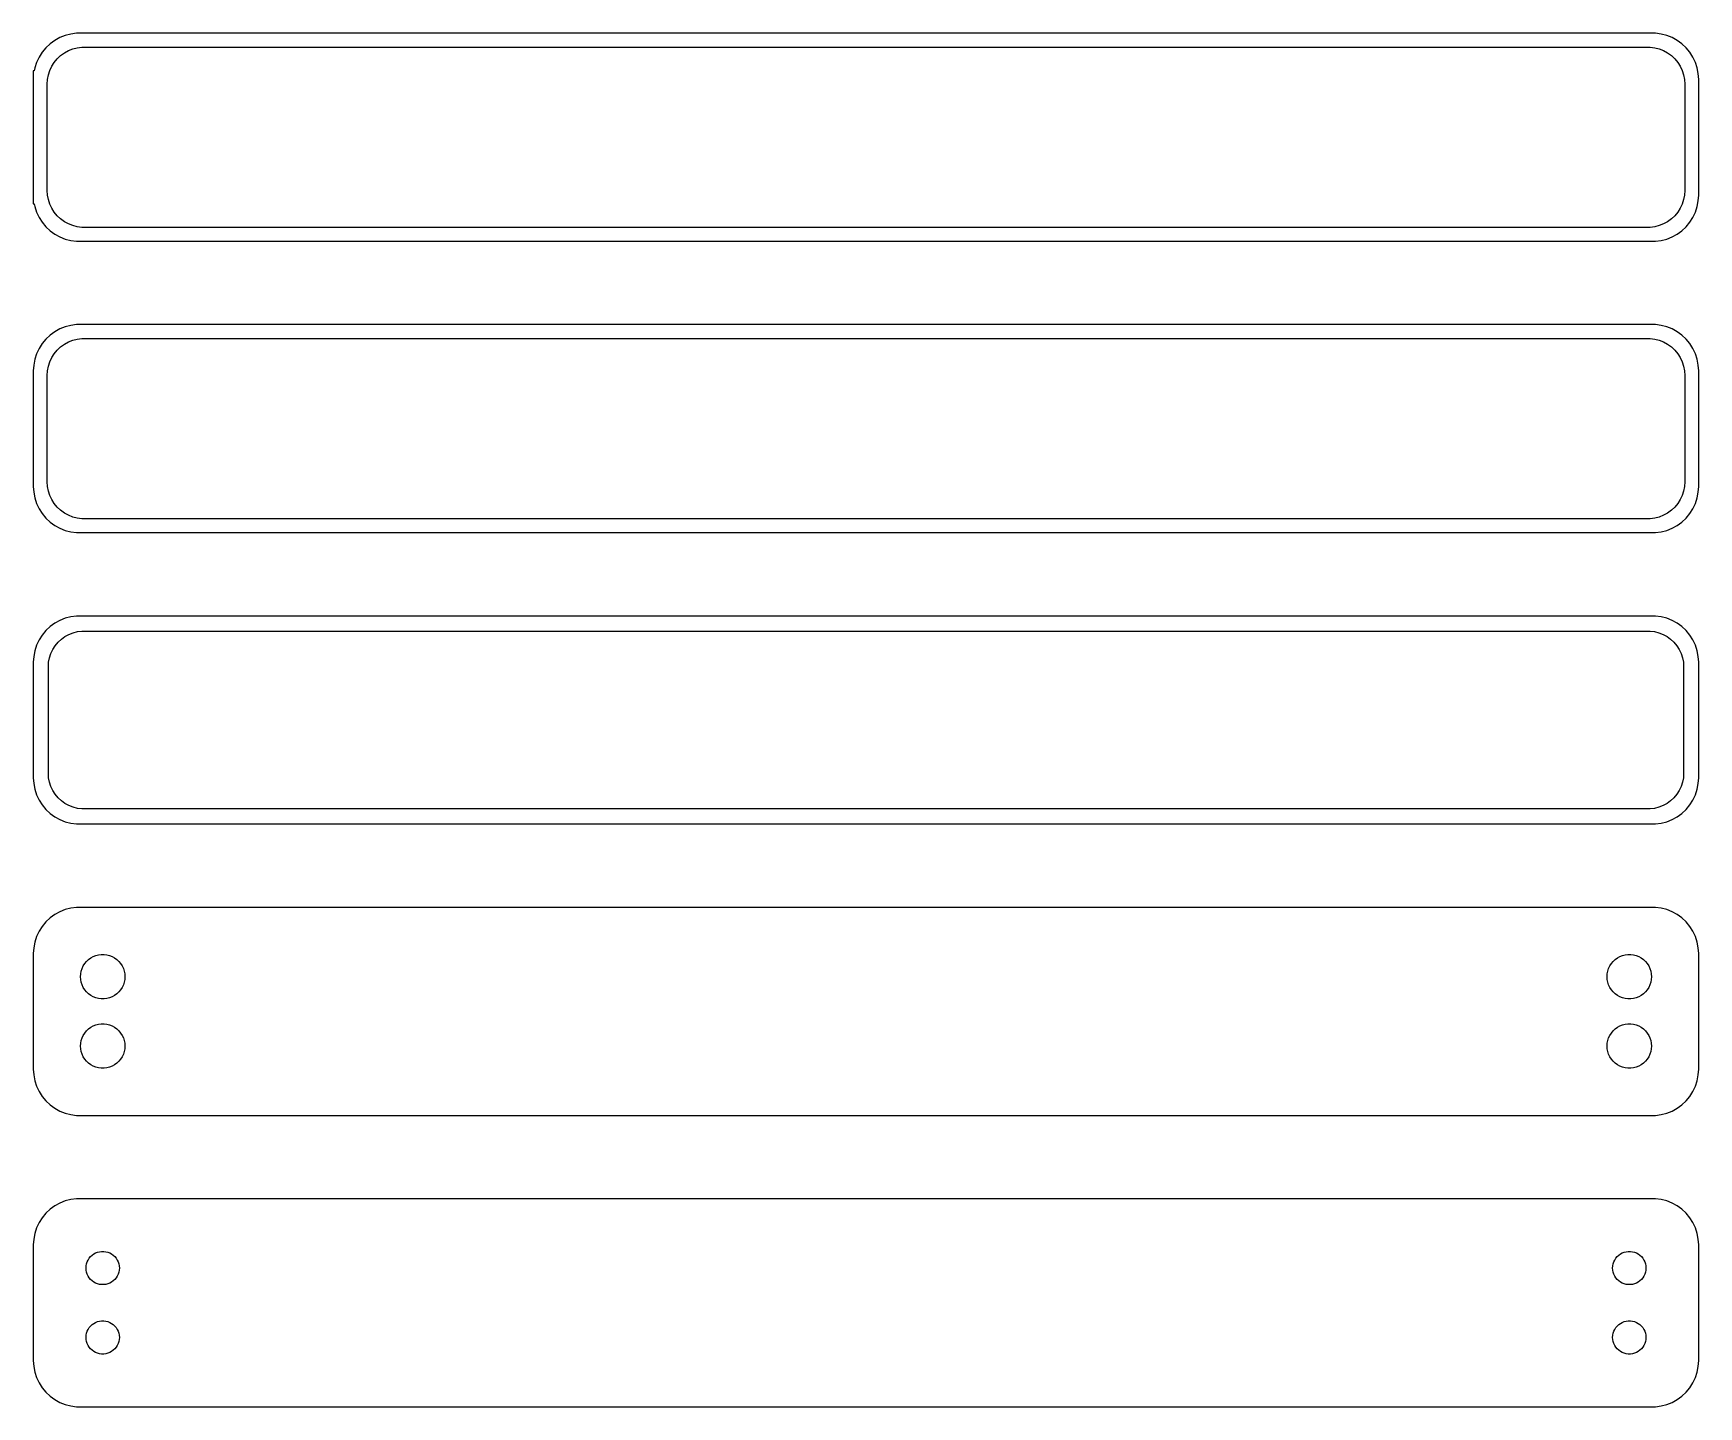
# Model space of a CAD drawing. Header units: metres. Extents: x -90 to 90, y 115 to 263.
import ezdxf

# ---------------------------------------------------------------- set-up
doc = ezdxf.new("R2010")
doc.units = ezdxf.units.M

msp = doc.modelspace()

# ---------------------------------------------------------------- linework, layer by layer
for p, q in [((-86.5451, 263.005), (-87.1289, 262.774)), ((-85.9369, 263.161), (-86.5451, 263.005)), ((-85.3139, 263.24), (-85.9369, 263.161)), ((85.3139, 263.24), (-85.3139, 263.24)), ((85.9369, 263.161), (85.3139, 263.24)), ((86.5451, 263.005), (85.9369, 263.161)), ((87.1289, 262.774), (86.5451, 263.005)), ((-89.0451, 261.189), (-89.3815, 260.659)), ((-88.6448, 261.673), (-89.0451, 261.189)), ((-88.1871, 262.103), (-88.6448, 261.673)), ((-87.6791, 262.472), (-88.1871, 262.103)), ((-87.1289, 262.774), (-87.6791, 262.472)), ((-87.0497, 260.832), (-86.6433, 261.127)), ((-86.6433, 261.127), (-86.2031, 261.369)), ((-86.2031, 261.369), (-85.7361, 261.554)), ((-85.7361, 261.554), (-85.2495, 261.679)), ((-85.2495, 261.679), (-84.7512, 261.742)), ((-84.7512, 261.742), (84.7512, 261.742)), ((84.7512, 261.742), (85.2495, 261.679)), ((85.2495, 261.679), (85.7361, 261.554)), ((85.7361, 261.554), (86.2031, 261.369)), ((86.2031, 261.369), (86.6433, 261.127)), ((86.6433, 261.127), (87.0497, 260.832)), ((87.6791, 262.472), (87.1289, 262.774)), ((88.1871, 262.103), (87.6791, 262.472)), ((88.6448, 261.673), (88.1871, 262.103)), ((89.0451, 261.189), (88.6448, 261.673)), ((89.3815, 260.659), (89.0451, 261.189)), ((-89.8429, 259.493), (-89.9, 259.194)), ((-89.6489, 260.091), (-89.8429, 259.493)), ((-89.3815, 260.659), (-89.6489, 260.091)), ((-88.3743, 258.745), (-88.2191, 259.222)), ((-88.2191, 259.222), (-88.0052, 259.677)), ((-88.0052, 259.677), (-87.7361, 260.101)), ((-87.7361, 260.101), (-87.4159, 260.488)), ((-87.4159, 260.488), (-87.0497, 260.832)), ((87.0497, 260.832), (87.4159, 260.488)), ((87.4159, 260.488), (87.7361, 260.101)), ((87.7361, 260.101), (88.0052, 259.677)), ((88.0052, 259.677), (88.2191, 259.222)), ((88.2191, 259.222), (88.3743, 258.745)), ((89.6489, 260.091), (89.3815, 260.659)), ((89.8429, 259.493), (89.6489, 260.091)), ((89.9606, 258.877), (89.8429, 259.493)), ((-89.9, 259.194), (-90, 259.194)), ((-90, 259.194), (-90, 244.806)), ((-88.5, 257.75), (-88.4685, 258.251)), ((-88.5, 246.25), (-88.5, 257.75)), ((-88.4685, 258.251), (-88.3743, 258.745)), ((88.3743, 258.745), (88.4685, 258.251)), ((88.4685, 258.251), (88.5, 257.75)), ((88.5, 257.75), (88.5, 246.25)), ((90, 258.25), (89.9606, 258.877)), ((90, 245.75), (90, 258.25)), ((-90, 244.806), (-89.9, 244.806)), ((-89.9, 244.806), (-89.8429, 244.507)), ((-88.4685, 245.749), (-88.5, 246.25)), ((-88.3743, 245.255), (-88.4685, 245.749)), ((-88.2191, 244.778), (-88.3743, 245.255)), ((88.3743, 245.255), (88.2191, 244.778)), ((88.4685, 245.749), (88.3743, 245.255)), ((88.5, 246.25), (88.4685, 245.749)), ((89.8429, 244.507), (89.9606, 245.123)), ((89.9606, 245.123), (90, 245.75)), ((-89.8429, 244.507), (-89.6489, 243.909)), ((-89.6489, 243.909), (-89.3815, 243.341)), ((-89.3815, 243.341), (-89.0451, 242.811)), ((-88.0052, 244.323), (-88.2191, 244.778)), ((-87.7361, 243.899), (-88.0052, 244.323)), ((-87.4159, 243.512), (-87.7361, 243.899)), ((-87.0497, 243.168), (-87.4159, 243.512)), ((-86.6433, 242.873), (-87.0497, 243.168)), ((87.0497, 243.168), (86.6433, 242.873)), ((87.4159, 243.512), (87.0497, 243.168)), ((87.7361, 243.899), (87.4159, 243.512)), ((88.0052, 244.323), (87.7361, 243.899)), ((88.2191, 244.778), (88.0052, 244.323)), ((89.0451, 242.811), (89.3815, 243.341)), ((89.3815, 243.341), (89.6489, 243.909)), ((89.6489, 243.909), (89.8429, 244.507)), ((-89.0451, 242.811), (-88.6448, 242.327)), ((-88.6448, 242.327), (-88.1871, 241.897)), ((-88.1871, 241.897), (-87.6791, 241.528)), ((-87.6791, 241.528), (-87.1289, 241.226)), ((-87.1289, 241.226), (-86.5451, 240.995)), ((-86.2031, 242.631), (-86.6433, 242.873)), ((-85.7361, 242.446), (-86.2031, 242.631)), ((-85.2495, 242.321), (-85.7361, 242.446)), ((-84.7512, 242.258), (-85.2495, 242.321)), ((84.7512, 242.258), (-84.7512, 242.258)), ((85.2495, 242.321), (84.7512, 242.258)), ((85.7361, 242.446), (85.2495, 242.321)), ((86.2031, 242.631), (85.7361, 242.446)), ((86.6433, 242.873), (86.2031, 242.631)), ((86.5451, 240.995), (87.1289, 241.226)), ((87.1289, 241.226), (87.6791, 241.528)), ((87.6791, 241.528), (88.1871, 241.897)), ((88.1871, 241.897), (88.6448, 242.327)), ((88.6448, 242.327), (89.0451, 242.811)), ((-86.5451, 240.995), (-85.9369, 240.839)), ((-85.9369, 240.839), (-85.3139, 240.76)), ((-85.3139, 240.76), (85.3139, 240.76)), ((85.3139, 240.76), (85.9369, 240.839)), ((85.9369, 240.839), (86.5451, 240.995)), ((-88.1871, 230.603), (-88.6448, 230.173)), ((-87.6791, 230.972), (-88.1871, 230.603)), ((-87.1289, 231.274), (-87.6791, 230.972)), ((-86.5451, 231.505), (-87.1289, 231.274)), ((-85.9369, 231.661), (-86.5451, 231.505)), ((-85.3139, 231.74), (-85.9369, 231.661)), ((85.3139, 231.74), (-85.3139, 231.74)), ((85.9369, 231.661), (85.3139, 231.74)), ((86.5451, 231.505), (85.9369, 231.661)), ((87.1289, 231.274), (86.5451, 231.505)), ((87.6791, 230.972), (87.1289, 231.274)), ((88.1871, 230.603), (87.6791, 230.972)), ((88.6448, 230.173), (88.1871, 230.603)), ((-89.3815, 229.159), (-89.6489, 228.591)), ((-89.0451, 229.689), (-89.3815, 229.159)), ((-88.6448, 230.173), (-89.0451, 229.689)), ((-88.0052, 228.177), (-87.7361, 228.601)), ((-87.7361, 228.601), (-87.4159, 228.988)), ((-87.4159, 228.988), (-87.0497, 229.332)), ((-87.0497, 229.332), (-86.6433, 229.627)), ((-86.6433, 229.627), (-86.2031, 229.869)), ((-86.2031, 229.869), (-85.7361, 230.054)), ((-85.7361, 230.054), (-85.2495, 230.179)), ((-85.2495, 230.179), (-84.7512, 230.242)), ((-84.7512, 230.242), (84.7512, 230.242)), ((84.7512, 230.242), (85.2495, 230.179)), ((85.2495, 230.179), (85.7361, 230.054)), ((85.7361, 230.054), (86.2031, 229.869)), ((86.2031, 229.869), (86.6433, 229.627)), ((86.6433, 229.627), (87.0497, 229.332)), ((87.0497, 229.332), (87.4159, 228.988)), ((87.4159, 228.988), (87.7361, 228.601)), ((87.7361, 228.601), (88.0052, 228.177)), ((89.0451, 229.689), (88.6448, 230.173)), ((89.3815, 229.159), (89.0451, 229.689)), ((89.6489, 228.591), (89.3815, 229.159)), ((-89.9606, 227.377), (-90, 226.75)), ((-89.8429, 227.993), (-89.9606, 227.377)), ((-89.6489, 228.591), (-89.8429, 227.993)), ((-88.4685, 226.751), (-88.3743, 227.245)), ((-88.3743, 227.245), (-88.2191, 227.722)), ((-88.2191, 227.722), (-88.0052, 228.177)), ((88.0052, 228.177), (88.2191, 227.722)), ((88.2191, 227.722), (88.3743, 227.245)), ((88.3743, 227.245), (88.4685, 226.751)), ((89.8429, 227.993), (89.6489, 228.591)), ((89.9606, 227.377), (89.8429, 227.993)), ((90, 226.75), (89.9606, 227.377)), ((-90, 226.75), (-90, 214.25)), ((-88.5, 226.25), (-88.4685, 226.751)), ((-88.5, 214.75), (-88.5, 226.25)), ((88.4685, 226.751), (88.5, 226.25)), ((88.5, 226.25), (88.5, 214.75)), ((90, 214.25), (90, 226.75)), ((-90, 214.25), (-89.9606, 213.623)), ((-88.4685, 214.249), (-88.5, 214.75)), ((-88.3743, 213.755), (-88.4685, 214.249)), ((88.4685, 214.249), (88.3743, 213.755)), ((88.5, 214.75), (88.4685, 214.249)), ((89.9606, 213.623), (90, 214.25)), ((-89.9606, 213.623), (-89.8429, 213.007)), ((-89.8429, 213.007), (-89.6489, 212.409)), ((-89.6489, 212.409), (-89.3815, 211.841)), ((-88.2191, 213.278), (-88.3743, 213.755)), ((-88.0052, 212.823), (-88.2191, 213.278)), ((-87.7361, 212.399), (-88.0052, 212.823)), ((88.0052, 212.823), (87.7361, 212.399)), ((88.2191, 213.278), (88.0052, 212.823)), ((88.3743, 213.755), (88.2191, 213.278)), ((89.3815, 211.841), (89.6489, 212.409)), ((89.6489, 212.409), (89.8429, 213.007)), ((89.8429, 213.007), (89.9606, 213.623)), ((-89.3815, 211.841), (-89.0451, 211.311)), ((-89.0451, 211.311), (-88.6448, 210.827)), ((-88.6448, 210.827), (-88.1871, 210.397)), ((-87.4159, 212.012), (-87.7361, 212.399)), ((-87.0497, 211.668), (-87.4159, 212.012)), ((-86.6433, 211.373), (-87.0497, 211.668)), ((-86.2031, 211.131), (-86.6433, 211.373)), ((-85.7361, 210.946), (-86.2031, 211.131)), ((-85.2495, 210.821), (-85.7361, 210.946)), ((-84.7512, 210.758), (-85.2495, 210.821)), ((84.7512, 210.758), (-84.7512, 210.758)), ((85.2495, 210.821), (84.7512, 210.758)), ((85.7361, 210.946), (85.2495, 210.821)), ((86.2031, 211.131), (85.7361, 210.946)), ((86.6433, 211.373), (86.2031, 211.131)), ((87.0497, 211.668), (86.6433, 211.373)), ((87.4159, 212.012), (87.0497, 211.668)), ((87.7361, 212.399), (87.4159, 212.012)), ((88.1871, 210.397), (88.6448, 210.827)), ((88.6448, 210.827), (89.0451, 211.311)), ((89.0451, 211.311), (89.3815, 211.841)), ((-88.1871, 210.397), (-87.6791, 210.028)), ((-87.6791, 210.028), (-87.1289, 209.726)), ((-87.1289, 209.726), (-86.5451, 209.495)), ((-86.5451, 209.495), (-85.9369, 209.339)), ((-85.9369, 209.339), (-85.3139, 209.26)), ((-85.3139, 209.26), (85.3139, 209.26)), ((85.3139, 209.26), (85.9369, 209.339)), ((85.9369, 209.339), (86.5451, 209.495)), ((86.5451, 209.495), (87.1289, 209.726)), ((87.1289, 209.726), (87.6791, 210.028)), ((87.6791, 210.028), (88.1871, 210.397)), ((-86.5451, 200.005), (-87.1289, 199.774)), ((-85.9369, 200.161), (-86.5451, 200.005)), ((-85.3139, 200.24), (-85.9369, 200.161)), ((85.3139, 200.24), (-85.3139, 200.24)), ((85.9369, 200.161), (85.3139, 200.24)), ((86.5451, 200.005), (85.9369, 200.161)), ((87.1289, 199.774), (86.5451, 200.005)), ((-89.0451, 198.189), (-89.3815, 197.659)), ((-88.6448, 198.673), (-89.0451, 198.189)), ((-88.1871, 199.103), (-88.6448, 198.673)), ((-87.6791, 199.472), (-88.1871, 199.103)), ((-87.1289, 199.774), (-87.6791, 199.472)), ((-86.9685, 197.734), (-86.5751, 198.02)), ((-86.5751, 198.02), (-86.1489, 198.254)), ((-86.1489, 198.254), (-85.6967, 198.433)), ((-85.6967, 198.433), (-85.2256, 198.554)), ((-85.2256, 198.554), (-84.7432, 198.615)), ((-84.7432, 198.615), (84.7432, 198.615)), ((84.7432, 198.615), (85.2256, 198.554)), ((85.2256, 198.554), (85.6967, 198.433)), ((85.6967, 198.433), (86.1489, 198.254)), ((86.1489, 198.254), (86.5751, 198.02)), ((86.5751, 198.02), (86.9685, 197.734)), ((87.6791, 199.472), (87.1289, 199.774)), ((88.1871, 199.103), (87.6791, 199.472)), ((88.6448, 198.673), (88.1871, 199.103)), ((89.0451, 198.189), (88.6448, 198.673)), ((89.3815, 197.659), (89.0451, 198.189)), ((-89.8429, 196.493), (-89.9606, 195.877)), ((-89.6489, 197.091), (-89.8429, 196.493)), ((-89.3815, 197.659), (-89.6489, 197.091)), ((-88.1007, 196.176), (-87.8936, 196.616)), ((-87.8936, 196.616), (-87.633, 197.026)), ((-87.633, 197.026), (-87.323, 197.401)), ((-87.323, 197.401), (-86.9685, 197.734)), ((86.9685, 197.734), (87.323, 197.401)), ((87.323, 197.401), (87.633, 197.026)), ((87.633, 197.026), (87.8936, 196.616)), ((87.8936, 196.616), (88.1007, 196.176)), ((89.6489, 197.091), (89.3815, 197.659)), ((89.8429, 196.493), (89.6489, 197.091)), ((89.9606, 195.877), (89.8429, 196.493)), ((-89.9606, 195.877), (-90, 195.25)), ((-90, 195.25), (-90, 182.75)), ((-88.3726, 194.75), (-88.3421, 195.235)), ((-88.3726, 183.25), (-88.3726, 194.75)), ((-88.3421, 195.235), (-88.251, 195.713)), ((-88.251, 195.713), (-88.1007, 196.176)), ((88.1007, 196.176), (88.251, 195.713)), ((88.251, 195.713), (88.3421, 195.235)), ((88.3421, 195.235), (88.3726, 194.75)), ((88.3726, 194.75), (88.3726, 183.25)), ((90, 195.25), (89.9606, 195.877)), ((90, 182.75), (90, 195.25)), ((-90, 182.75), (-89.9606, 182.123)), ((-89.9606, 182.123), (-89.8429, 181.507)), ((-88.3421, 182.765), (-88.3726, 183.25)), ((-88.251, 182.287), (-88.3421, 182.765)), ((-88.1007, 181.824), (-88.251, 182.287)), ((-87.8936, 181.384), (-88.1007, 181.824)), ((88.1007, 181.824), (87.8936, 181.384)), ((88.251, 182.287), (88.1007, 181.824)), ((88.3421, 182.765), (88.251, 182.287)), ((88.3726, 183.25), (88.3421, 182.765)), ((89.8429, 181.507), (89.9606, 182.123)), ((89.9606, 182.123), (90, 182.75)), ((-89.8429, 181.507), (-89.6489, 180.909)), ((-89.6489, 180.909), (-89.3815, 180.341)), ((-89.3815, 180.341), (-89.0451, 179.811)), ((-87.633, 180.974), (-87.8936, 181.384)), ((-87.323, 180.599), (-87.633, 180.974)), ((-86.9685, 180.266), (-87.323, 180.599)), ((-86.5751, 179.98), (-86.9685, 180.266)), ((86.9685, 180.266), (86.5751, 179.98)), ((87.323, 180.599), (86.9685, 180.266)), ((87.633, 180.974), (87.323, 180.599)), ((87.8936, 181.384), (87.633, 180.974)), ((89.0451, 179.811), (89.3815, 180.341)), ((89.3815, 180.341), (89.6489, 180.909)), ((89.6489, 180.909), (89.8429, 181.507)), ((-89.0451, 179.811), (-88.6448, 179.327)), ((-88.6448, 179.327), (-88.1871, 178.897)), ((-88.1871, 178.897), (-87.6791, 178.528)), ((-87.6791, 178.528), (-87.1289, 178.226)), ((-87.1289, 178.226), (-86.5451, 177.995)), ((-86.1489, 179.746), (-86.5751, 179.98)), ((-85.6967, 179.567), (-86.1489, 179.746)), ((-85.2256, 179.446), (-85.6967, 179.567)), ((-84.7432, 179.385), (-85.2256, 179.446)), ((84.7432, 179.385), (-84.7432, 179.385)), ((85.2256, 179.446), (84.7432, 179.385)), ((85.6967, 179.567), (85.2256, 179.446)), ((86.1489, 179.746), (85.6967, 179.567)), ((86.5751, 179.98), (86.1489, 179.746)), ((86.5451, 177.995), (87.1289, 178.226)), ((87.1289, 178.226), (87.6791, 178.528)), ((87.6791, 178.528), (88.1871, 178.897)), ((88.1871, 178.897), (88.6448, 179.327)), ((88.6448, 179.327), (89.0451, 179.811)), ((-86.5451, 177.995), (-85.9369, 177.839)), ((-85.9369, 177.839), (-85.3139, 177.76)), ((-85.3139, 177.76), (85.3139, 177.76)), ((85.3139, 177.76), (85.9369, 177.839)), ((85.9369, 177.839), (86.5451, 177.995)), ((-88.1871, 167.603), (-88.6448, 167.173)), ((-87.6791, 167.972), (-88.1871, 167.603)), ((-87.1289, 168.274), (-87.6791, 167.972)), ((-86.5451, 168.505), (-87.1289, 168.274)), ((-85.9369, 168.661), (-86.5451, 168.505)), ((-85.3139, 168.74), (-85.9369, 168.661)), ((85.3139, 168.74), (-85.3139, 168.74)), ((85.9369, 168.661), (85.3139, 168.74)), ((86.5451, 168.505), (85.9369, 168.661)), ((87.1289, 168.274), (86.5451, 168.505)), ((87.6791, 167.972), (87.1289, 168.274)), ((88.1871, 167.603), (87.6791, 167.972)), ((88.6448, 167.173), (88.1871, 167.603)), ((-89.3815, 166.159), (-89.6489, 165.591)), ((-89.0451, 166.689), (-89.3815, 166.159)), ((-88.6448, 167.173), (-89.0451, 166.689)), ((89.0451, 166.689), (88.6448, 167.173)), ((89.3815, 166.159), (89.0451, 166.689)), ((89.6489, 165.591), (89.3815, 166.159)), ((-89.9606, 164.377), (-90, 163.75)), ((-89.8429, 164.993), (-89.9606, 164.377)), ((-89.6489, 165.591), (-89.8429, 164.993)), ((89.8429, 164.993), (89.6489, 165.591)), ((89.9606, 164.377), (89.8429, 164.993)), ((90, 163.75), (89.9606, 164.377)), ((-90, 163.75), (-90, 151.25)), ((-84.8246, 161.847), (-84.7315, 162.133)), ((-84.7315, 162.133), (-84.6031, 162.406)), ((-84.6031, 162.406), (-84.4416, 162.661)), ((-84.4416, 162.661), (-84.2495, 162.893)), ((-84.2495, 162.893), (-84.0298, 163.099)), ((-84.0298, 163.099), (-83.786, 163.276)), ((-83.786, 163.276), (-83.5219, 163.422)), ((-83.5219, 163.422), (-83.2416, 163.533)), ((-83.2416, 163.533), (-82.9497, 163.607)), ((-82.9497, 163.607), (-82.6507, 163.645)), ((-82.6507, 163.645), (-82.3493, 163.645)), ((-82.3493, 163.645), (-82.0503, 163.607)), ((-82.0503, 163.607), (-81.7584, 163.533)), ((-81.7584, 163.533), (-81.4781, 163.422)), ((-81.4781, 163.422), (-81.214, 163.276)), ((-81.214, 163.276), (-80.9702, 163.099)), ((-80.9702, 163.099), (-80.7505, 162.893)), ((-80.7505, 162.893), (-80.5583, 162.661)), ((-80.5583, 162.661), (-80.3969, 162.406)), ((-80.3969, 162.406), (-80.2685, 162.133)), ((-80.2685, 162.133), (-80.1754, 161.847)), ((80.1754, 161.847), (80.2685, 162.133)), ((80.2685, 162.133), (80.3969, 162.406)), ((80.3969, 162.406), (80.5583, 162.661)), ((80.5583, 162.661), (80.7505, 162.893)), ((80.7505, 162.893), (80.9702, 163.099)), ((80.9702, 163.099), (81.214, 163.276)), ((81.214, 163.276), (81.4781, 163.422)), ((81.4781, 163.422), (81.7584, 163.533)), ((81.7584, 163.533), (82.0503, 163.607)), ((82.0503, 163.607), (82.3493, 163.645)), ((82.3493, 163.645), (82.6507, 163.645)), ((82.6507, 163.645), (82.9497, 163.607)), ((82.9497, 163.607), (83.2416, 163.533)), ((83.2416, 163.533), (83.5219, 163.422)), ((83.5219, 163.422), (83.786, 163.276)), ((83.786, 163.276), (84.0298, 163.099)), ((84.0298, 163.099), (84.2495, 162.893)), ((84.2495, 162.893), (84.4416, 162.661)), ((84.4416, 162.661), (84.6031, 162.406)), ((84.6031, 162.406), (84.7315, 162.133)), ((84.7315, 162.133), (84.8246, 161.847)), ((90, 151.25), (90, 163.75)), ((-84.9, 161.25), (-84.8811, 161.551)), ((-84.8811, 160.949), (-84.9, 161.25)), ((-84.8811, 161.551), (-84.8246, 161.847)), ((-84.8246, 160.653), (-84.8811, 160.949)), ((-84.7315, 160.367), (-84.8246, 160.653)), ((-84.6031, 160.094), (-84.7315, 160.367)), ((-80.2685, 160.367), (-80.3969, 160.094)), ((-80.1754, 160.653), (-80.2685, 160.367)), ((-80.1754, 161.847), (-80.1189, 161.551)), ((-80.1189, 160.949), (-80.1754, 160.653)), ((-80.1189, 161.551), (-80.1, 161.25)), ((-80.1, 161.25), (-80.1189, 160.949)), ((80.1, 161.25), (80.1189, 161.551)), ((80.1189, 160.949), (80.1, 161.25)), ((80.1189, 161.551), (80.1754, 161.847)), ((80.1754, 160.653), (80.1189, 160.949)), ((80.2685, 160.367), (80.1754, 160.653)), ((80.3969, 160.094), (80.2685, 160.367)), ((84.7315, 160.367), (84.6031, 160.094)), ((84.8246, 160.653), (84.7315, 160.367)), ((84.8246, 161.847), (84.8811, 161.551)), ((84.8811, 160.949), (84.8246, 160.653)), ((84.8811, 161.551), (84.9, 161.25)), ((84.9, 161.25), (84.8811, 160.949)), ((-84.4416, 159.839), (-84.6031, 160.094)), ((-84.2495, 159.607), (-84.4416, 159.839)), ((-84.0298, 159.401), (-84.2495, 159.607)), ((-83.786, 159.224), (-84.0298, 159.401)), ((-83.5219, 159.078), (-83.786, 159.224)), ((-83.2416, 158.967), (-83.5219, 159.078)), ((-82.9497, 158.893), (-83.2416, 158.967)), ((-82.6507, 158.855), (-82.9497, 158.893)), ((-82.3493, 158.855), (-82.6507, 158.855)), ((-82.0503, 158.893), (-82.3493, 158.855)), ((-81.7584, 158.967), (-82.0503, 158.893)), ((-81.4781, 159.078), (-81.7584, 158.967)), ((-81.214, 159.224), (-81.4781, 159.078)), ((-80.9702, 159.401), (-81.214, 159.224)), ((-80.7505, 159.607), (-80.9702, 159.401)), ((-80.5583, 159.839), (-80.7505, 159.607)), ((-80.3969, 160.094), (-80.5583, 159.839)), ((80.5583, 159.839), (80.3969, 160.094)), ((80.7505, 159.607), (80.5583, 159.839)), ((80.9702, 159.401), (80.7505, 159.607)), ((81.214, 159.224), (80.9702, 159.401)), ((81.4781, 159.078), (81.214, 159.224)), ((81.7584, 158.967), (81.4781, 159.078)), ((82.0503, 158.893), (81.7584, 158.967)), ((82.3493, 158.855), (82.0503, 158.893)), ((82.6507, 158.855), (82.3493, 158.855)), ((82.9497, 158.893), (82.6507, 158.855)), ((83.2416, 158.967), (82.9497, 158.893)), ((83.5219, 159.078), (83.2416, 158.967)), ((83.786, 159.224), (83.5219, 159.078)), ((84.0298, 159.401), (83.786, 159.224)), ((84.2495, 159.607), (84.0298, 159.401)), ((84.4416, 159.839), (84.2495, 159.607)), ((84.6031, 160.094), (84.4416, 159.839)), ((-84.7315, 154.633), (-84.6031, 154.906)), ((-84.6031, 154.906), (-84.4416, 155.161)), ((-84.4416, 155.161), (-84.2495, 155.393)), ((-84.2495, 155.393), (-84.0298, 155.599)), ((-84.0298, 155.599), (-83.786, 155.776)), ((-83.786, 155.776), (-83.5219, 155.922)), ((-83.5219, 155.922), (-83.2416, 156.033)), ((-83.2416, 156.033), (-82.9497, 156.107)), ((-82.9497, 156.107), (-82.6507, 156.145)), ((-82.6507, 156.145), (-82.3493, 156.145)), ((-82.3493, 156.145), (-82.0503, 156.107)), ((-82.0503, 156.107), (-81.7584, 156.033)), ((-81.7584, 156.033), (-81.4781, 155.922)), ((-81.4781, 155.922), (-81.214, 155.776)), ((-81.214, 155.776), (-80.9702, 155.599)), ((-80.9702, 155.599), (-80.7505, 155.393)), ((-80.7505, 155.393), (-80.5583, 155.161)), ((-80.5583, 155.161), (-80.3969, 154.906)), ((-80.3969, 154.906), (-80.2685, 154.633)), ((80.2685, 154.633), (80.3969, 154.906)), ((80.3969, 154.906), (80.5583, 155.161)), ((80.5583, 155.161), (80.7505, 155.393)), ((80.7505, 155.393), (80.9702, 155.599)), ((80.9702, 155.599), (81.214, 155.776)), ((81.214, 155.776), (81.4781, 155.922)), ((81.4781, 155.922), (81.7584, 156.033)), ((81.7584, 156.033), (82.0503, 156.107)), ((82.0503, 156.107), (82.3493, 156.145)), ((82.3493, 156.145), (82.6507, 156.145)), ((82.6507, 156.145), (82.9497, 156.107)), ((82.9497, 156.107), (83.2416, 156.033)), ((83.2416, 156.033), (83.5219, 155.922)), ((83.5219, 155.922), (83.786, 155.776)), ((83.786, 155.776), (84.0298, 155.599)), ((84.0298, 155.599), (84.2495, 155.393)), ((84.2495, 155.393), (84.4416, 155.161)), ((84.4416, 155.161), (84.6031, 154.906)), ((84.6031, 154.906), (84.7315, 154.633)), ((-84.9, 153.75), (-84.8811, 154.051)), ((-84.8811, 153.449), (-84.9, 153.75)), ((-84.8811, 154.051), (-84.8246, 154.347)), ((-84.8246, 153.153), (-84.8811, 153.449)), ((-84.8246, 154.347), (-84.7315, 154.633)), ((-84.7315, 152.867), (-84.8246, 153.153)), ((-80.2685, 154.633), (-80.1754, 154.347)), ((-80.1754, 153.153), (-80.2685, 152.867)), ((-80.1754, 154.347), (-80.1189, 154.051)), ((-80.1189, 153.449), (-80.1754, 153.153)), ((-80.1189, 154.051), (-80.1, 153.75)), ((-80.1, 153.75), (-80.1189, 153.449)), ((80.1, 153.75), (80.1189, 154.051)), ((80.1189, 153.449), (80.1, 153.75)), ((80.1189, 154.051), (80.1754, 154.347)), ((80.1754, 153.153), (80.1189, 153.449)), ((80.1754, 154.347), (80.2685, 154.633)), ((80.2685, 152.867), (80.1754, 153.153)), ((84.7315, 154.633), (84.8246, 154.347)), ((84.8246, 153.153), (84.7315, 152.867)), ((84.8246, 154.347), (84.8811, 154.051)), ((84.8811, 153.449), (84.8246, 153.153)), ((84.8811, 154.051), (84.9, 153.75)), ((84.9, 153.75), (84.8811, 153.449)), ((-90, 151.25), (-89.9606, 150.623)), ((-84.6031, 152.594), (-84.7315, 152.867)), ((-84.4416, 152.339), (-84.6031, 152.594)), ((-84.2495, 152.107), (-84.4416, 152.339)), ((-84.0298, 151.901), (-84.2495, 152.107)), ((-83.786, 151.724), (-84.0298, 151.901)), ((-83.5219, 151.578), (-83.786, 151.724)), ((-83.2416, 151.467), (-83.5219, 151.578)), ((-82.9497, 151.393), (-83.2416, 151.467)), ((-82.6507, 151.355), (-82.9497, 151.393)), ((-82.3493, 151.355), (-82.6507, 151.355)), ((-82.0503, 151.393), (-82.3493, 151.355)), ((-81.7584, 151.467), (-82.0503, 151.393)), ((-81.4781, 151.578), (-81.7584, 151.467)), ((-81.214, 151.724), (-81.4781, 151.578)), ((-80.9702, 151.901), (-81.214, 151.724)), ((-80.7505, 152.107), (-80.9702, 151.901)), ((-80.5583, 152.339), (-80.7505, 152.107)), ((-80.3969, 152.594), (-80.5583, 152.339)), ((-80.2685, 152.867), (-80.3969, 152.594)), ((80.3969, 152.594), (80.2685, 152.867)), ((80.5583, 152.339), (80.3969, 152.594)), ((80.7505, 152.107), (80.5583, 152.339)), ((80.9702, 151.901), (80.7505, 152.107)), ((81.214, 151.724), (80.9702, 151.901)), ((81.4781, 151.578), (81.214, 151.724)), ((81.7584, 151.467), (81.4781, 151.578)), ((82.0503, 151.393), (81.7584, 151.467)), ((82.3493, 151.355), (82.0503, 151.393)), ((82.6507, 151.355), (82.3493, 151.355)), ((82.9497, 151.393), (82.6507, 151.355)), ((83.2416, 151.467), (82.9497, 151.393)), ((83.5219, 151.578), (83.2416, 151.467)), ((83.786, 151.724), (83.5219, 151.578)), ((84.0298, 151.901), (83.786, 151.724)), ((84.2495, 152.107), (84.0298, 151.901)), ((84.4416, 152.339), (84.2495, 152.107)), ((84.6031, 152.594), (84.4416, 152.339)), ((84.7315, 152.867), (84.6031, 152.594)), ((89.9606, 150.623), (90, 151.25)), ((-89.9606, 150.623), (-89.8429, 150.007)), ((-89.8429, 150.007), (-89.6489, 149.409)), ((-89.6489, 149.409), (-89.3815, 148.841)), ((89.3815, 148.841), (89.6489, 149.409)), ((89.6489, 149.409), (89.8429, 150.007)), ((89.8429, 150.007), (89.9606, 150.623)), ((-89.3815, 148.841), (-89.0451, 148.311)), ((-89.0451, 148.311), (-88.6448, 147.827)), ((-88.6448, 147.827), (-88.1871, 147.397)), ((88.1871, 147.397), (88.6448, 147.827)), ((88.6448, 147.827), (89.0451, 148.311)), ((89.0451, 148.311), (89.3815, 148.841)), ((-88.1871, 147.397), (-87.6791, 147.028)), ((-87.6791, 147.028), (-87.1289, 146.726)), ((-87.1289, 146.726), (-86.5451, 146.495)), ((-86.5451, 146.495), (-85.9369, 146.339)), ((-85.9369, 146.339), (-85.3139, 146.26)), ((-85.3139, 146.26), (85.3139, 146.26)), ((85.3139, 146.26), (85.9369, 146.339)), ((85.9369, 146.339), (86.5451, 146.495)), ((86.5451, 146.495), (87.1289, 146.726)), ((87.1289, 146.726), (87.6791, 147.028)), ((87.6791, 147.028), (88.1871, 147.397)), ((-86.5451, 137.005), (-87.1289, 136.774)), ((-85.9369, 137.161), (-86.5451, 137.005)), ((-85.3139, 137.24), (-85.9369, 137.161)), ((85.3139, 137.24), (-85.3139, 137.24)), ((85.9369, 137.161), (85.3139, 137.24)), ((86.5451, 137.005), (85.9369, 137.161)), ((87.1289, 136.774), (86.5451, 137.005)), ((-89.0451, 135.189), (-89.3815, 134.659)), ((-88.6448, 135.673), (-89.0451, 135.189)), ((-88.1871, 136.103), (-88.6448, 135.673)), ((-87.6791, 136.472), (-88.1871, 136.103)), ((-87.1289, 136.774), (-87.6791, 136.472)), ((87.6791, 136.472), (87.1289, 136.774)), ((88.1871, 136.103), (87.6791, 136.472)), ((88.6448, 135.673), (88.1871, 136.103)), ((89.0451, 135.189), (88.6448, 135.673)), ((89.3815, 134.659), (89.0451, 135.189)), ((-89.8429, 133.493), (-89.9606, 132.877)), ((-89.6489, 134.091), (-89.8429, 133.493)), ((-89.3815, 134.659), (-89.6489, 134.091)), ((89.6489, 134.091), (89.3815, 134.659)), ((89.8429, 133.493), (89.6489, 134.091)), ((89.9606, 132.877), (89.8429, 133.493)), ((-89.9606, 132.877), (-90, 132.25)), ((-90, 132.25), (-90, 119.75)), ((-83.2664, 131.379), (-83.0562, 131.462)), ((-83.0562, 131.462), (-82.8373, 131.518)), ((-82.8373, 131.518), (-82.613, 131.546)), ((-82.613, 131.546), (-82.387, 131.546)), ((-82.387, 131.546), (-82.1627, 131.518)), ((-82.1627, 131.518), (-81.9438, 131.462)), ((-81.9438, 131.462), (-81.7336, 131.379)), ((81.7336, 131.379), (81.9438, 131.462)), ((81.9438, 131.462), (82.1627, 131.518)), ((82.1627, 131.518), (82.387, 131.546)), ((82.387, 131.546), (82.613, 131.546)), ((82.613, 131.546), (82.8373, 131.518)), ((82.8373, 131.518), (83.0562, 131.462)), ((83.0562, 131.462), (83.2664, 131.379)), ((90, 132.25), (89.9606, 132.877)), ((90, 119.75), (90, 132.25)), ((-84.3, 129.75), (-84.2858, 129.976)), ((-84.2858, 129.524), (-84.3, 129.75)), ((-84.2858, 129.976), (-84.2434, 130.198)), ((-84.2434, 130.198), (-84.1736, 130.413)), ((-84.1736, 130.413), (-84.0773, 130.617)), ((-84.0773, 130.617), (-83.9562, 130.808)), ((-83.9562, 130.808), (-83.8121, 130.982)), ((-83.8121, 130.982), (-83.6474, 131.137)), ((-83.6474, 131.137), (-83.4645, 131.27)), ((-83.4645, 131.27), (-83.2664, 131.379)), ((-81.7336, 131.379), (-81.5355, 131.27)), ((-81.5355, 131.27), (-81.3526, 131.137)), ((-81.3526, 131.137), (-81.1879, 130.982)), ((-81.1879, 130.982), (-81.0438, 130.808)), ((-81.0438, 130.808), (-80.9226, 130.617)), ((-80.9226, 130.617), (-80.8264, 130.413)), ((-80.8264, 130.413), (-80.7565, 130.198)), ((-80.7565, 130.198), (-80.7142, 129.976)), ((-80.7142, 129.976), (-80.7, 129.75)), ((-80.7, 129.75), (-80.7142, 129.524)), ((80.7, 129.75), (80.7142, 129.976)), ((80.7142, 129.524), (80.7, 129.75)), ((80.7142, 129.976), (80.7565, 130.198)), ((80.7565, 130.198), (80.8264, 130.413)), ((80.8264, 130.413), (80.9226, 130.617)), ((80.9226, 130.617), (81.0438, 130.808)), ((81.0438, 130.808), (81.1879, 130.982)), ((81.1879, 130.982), (81.3526, 131.137)), ((81.3526, 131.137), (81.5355, 131.27)), ((81.5355, 131.27), (81.7336, 131.379)), ((83.2664, 131.379), (83.4645, 131.27)), ((83.4645, 131.27), (83.6474, 131.137)), ((83.6474, 131.137), (83.8121, 130.982)), ((83.8121, 130.982), (83.9562, 130.808)), ((83.9562, 130.808), (84.0773, 130.617)), ((84.0773, 130.617), (84.1736, 130.413)), ((84.1736, 130.413), (84.2434, 130.198)), ((84.2434, 130.198), (84.2858, 129.976)), ((84.2858, 129.976), (84.3, 129.75)), ((84.3, 129.75), (84.2858, 129.524)), ((-84.2434, 129.302), (-84.2858, 129.524)), ((-84.1736, 129.087), (-84.2434, 129.302)), ((-84.0773, 128.883), (-84.1736, 129.087)), ((-83.9562, 128.692), (-84.0773, 128.883)), ((-83.8121, 128.518), (-83.9562, 128.692)), ((-83.6474, 128.363), (-83.8121, 128.518)), ((-83.4645, 128.23), (-83.6474, 128.363)), ((-83.2664, 128.121), (-83.4645, 128.23)), ((-83.0562, 128.038), (-83.2664, 128.121)), ((-82.8373, 127.982), (-83.0562, 128.038)), ((-82.613, 127.954), (-82.8373, 127.982)), ((-82.387, 127.954), (-82.613, 127.954)), ((-82.1627, 127.982), (-82.387, 127.954)), ((-81.9438, 128.038), (-82.1627, 127.982)), ((-81.7336, 128.121), (-81.9438, 128.038)), ((-81.5355, 128.23), (-81.7336, 128.121)), ((-81.3526, 128.363), (-81.5355, 128.23)), ((-81.1879, 128.518), (-81.3526, 128.363)), ((-81.0438, 128.692), (-81.1879, 128.518)), ((-80.9226, 128.883), (-81.0438, 128.692)), ((-80.8264, 129.087), (-80.9226, 128.883)), ((-80.7565, 129.302), (-80.8264, 129.087)), ((-80.7142, 129.524), (-80.7565, 129.302)), ((80.7565, 129.302), (80.7142, 129.524)), ((80.8264, 129.087), (80.7565, 129.302)), ((80.9226, 128.883), (80.8264, 129.087)), ((81.0438, 128.692), (80.9226, 128.883)), ((81.1879, 128.518), (81.0438, 128.692)), ((81.3526, 128.363), (81.1879, 128.518)), ((81.5355, 128.23), (81.3526, 128.363)), ((81.7336, 128.121), (81.5355, 128.23)), ((81.9438, 128.038), (81.7336, 128.121)), ((82.1627, 127.982), (81.9438, 128.038)), ((82.387, 127.954), (82.1627, 127.982)), ((82.613, 127.954), (82.387, 127.954)), ((82.8373, 127.982), (82.613, 127.954)), ((83.0562, 128.038), (82.8373, 127.982)), ((83.2664, 128.121), (83.0562, 128.038)), ((83.4645, 128.23), (83.2664, 128.121)), ((83.6474, 128.363), (83.4645, 128.23)), ((83.8121, 128.518), (83.6474, 128.363)), ((83.9562, 128.692), (83.8121, 128.518)), ((84.0773, 128.883), (83.9562, 128.692)), ((84.1736, 129.087), (84.0773, 128.883)), ((84.2434, 129.302), (84.1736, 129.087)), ((84.2858, 129.524), (84.2434, 129.302)), ((-84.3, 122.25), (-84.2858, 122.476)), ((-84.2858, 122.476), (-84.2434, 122.698)), ((-84.2434, 122.698), (-84.1736, 122.913)), ((-84.1736, 122.913), (-84.0773, 123.117)), ((-84.0773, 123.117), (-83.9562, 123.308)), ((-83.9562, 123.308), (-83.8121, 123.482)), ((-83.8121, 123.482), (-83.6474, 123.637)), ((-83.6474, 123.637), (-83.4645, 123.77)), ((-83.4645, 123.77), (-83.2664, 123.879)), ((-83.2664, 123.879), (-83.0562, 123.962)), ((-83.0562, 123.962), (-82.8373, 124.018)), ((-82.8373, 124.018), (-82.613, 124.046)), ((-82.613, 124.046), (-82.387, 124.046)), ((-82.387, 124.046), (-82.1627, 124.018)), ((-82.1627, 124.018), (-81.9438, 123.962)), ((-81.9438, 123.962), (-81.7336, 123.879)), ((-81.7336, 123.879), (-81.5355, 123.77)), ((-81.5355, 123.77), (-81.3526, 123.637)), ((-81.3526, 123.637), (-81.1879, 123.482)), ((-81.1879, 123.482), (-81.0438, 123.308)), ((-81.0438, 123.308), (-80.9226, 123.117)), ((-80.9226, 123.117), (-80.8264, 122.913)), ((-80.8264, 122.913), (-80.7565, 122.698)), ((-80.7565, 122.698), (-80.7142, 122.476)), ((-80.7142, 122.476), (-80.7, 122.25)), ((80.7, 122.25), (80.7142, 122.476)), ((80.7142, 122.476), (80.7565, 122.698)), ((80.7565, 122.698), (80.8264, 122.913)), ((80.8264, 122.913), (80.9226, 123.117)), ((80.9226, 123.117), (81.0438, 123.308)), ((81.0438, 123.308), (81.1879, 123.482)), ((81.1879, 123.482), (81.3526, 123.637)), ((81.3526, 123.637), (81.5355, 123.77)), ((81.5355, 123.77), (81.7336, 123.879)), ((81.7336, 123.879), (81.9438, 123.962)), ((81.9438, 123.962), (82.1627, 124.018)), ((82.1627, 124.018), (82.387, 124.046)), ((82.387, 124.046), (82.613, 124.046)), ((82.613, 124.046), (82.8373, 124.018)), ((82.8373, 124.018), (83.0562, 123.962)), ((83.0562, 123.962), (83.2664, 123.879)), ((83.2664, 123.879), (83.4645, 123.77)), ((83.4645, 123.77), (83.6474, 123.637)), ((83.6474, 123.637), (83.8121, 123.482)), ((83.8121, 123.482), (83.9562, 123.308)), ((83.9562, 123.308), (84.0773, 123.117)), ((84.0773, 123.117), (84.1736, 122.913)), ((84.1736, 122.913), (84.2434, 122.698)), ((84.2434, 122.698), (84.2858, 122.476)), ((84.2858, 122.476), (84.3, 122.25)), ((-84.2858, 122.024), (-84.3, 122.25)), ((-84.2434, 121.802), (-84.2858, 122.024)), ((-84.1736, 121.587), (-84.2434, 121.802)), ((-84.0773, 121.383), (-84.1736, 121.587)), ((-83.9562, 121.192), (-84.0773, 121.383)), ((-83.8121, 121.018), (-83.9562, 121.192)), ((-83.6474, 120.863), (-83.8121, 121.018)), ((-83.4645, 120.73), (-83.6474, 120.863)), ((-83.2664, 120.621), (-83.4645, 120.73)), ((-83.0562, 120.538), (-83.2664, 120.621)), ((-81.7336, 120.621), (-81.9438, 120.538)), ((-81.5355, 120.73), (-81.7336, 120.621)), ((-81.3526, 120.863), (-81.5355, 120.73)), ((-81.1879, 121.018), (-81.3526, 120.863)), ((-81.0438, 121.192), (-81.1879, 121.018)), ((-80.9226, 121.383), (-81.0438, 121.192)), ((-80.8264, 121.587), (-80.9226, 121.383)), ((-80.7565, 121.802), (-80.8264, 121.587)), ((-80.7142, 122.024), (-80.7565, 121.802)), ((-80.7, 122.25), (-80.7142, 122.024)), ((80.7142, 122.024), (80.7, 122.25)), ((80.7565, 121.802), (80.7142, 122.024)), ((80.8264, 121.587), (80.7565, 121.802)), ((80.9226, 121.383), (80.8264, 121.587)), ((81.0438, 121.192), (80.9226, 121.383)), ((81.1879, 121.018), (81.0438, 121.192)), ((81.3526, 120.863), (81.1879, 121.018)), ((81.5355, 120.73), (81.3526, 120.863)), ((81.7336, 120.621), (81.5355, 120.73)), ((81.9438, 120.538), (81.7336, 120.621)), ((83.2664, 120.621), (83.0562, 120.538)), ((83.4645, 120.73), (83.2664, 120.621)), ((83.6474, 120.863), (83.4645, 120.73)), ((83.8121, 121.018), (83.6474, 120.863)), ((83.9562, 121.192), (83.8121, 121.018)), ((84.0773, 121.383), (83.9562, 121.192)), ((84.1736, 121.587), (84.0773, 121.383)), ((84.2434, 121.802), (84.1736, 121.587)), ((84.2858, 122.024), (84.2434, 121.802)), ((84.3, 122.25), (84.2858, 122.024)), ((-90, 119.75), (-89.9606, 119.123)), ((-89.9606, 119.123), (-89.8429, 118.507)), ((-82.8373, 120.482), (-83.0562, 120.538)), ((-82.613, 120.454), (-82.8373, 120.482)), ((-82.387, 120.454), (-82.613, 120.454)), ((-82.1627, 120.482), (-82.387, 120.454)), ((-81.9438, 120.538), (-82.1627, 120.482)), ((82.1627, 120.482), (81.9438, 120.538)), ((82.387, 120.454), (82.1627, 120.482)), ((82.613, 120.454), (82.387, 120.454)), ((82.8373, 120.482), (82.613, 120.454)), ((83.0562, 120.538), (82.8373, 120.482)), ((89.8429, 118.507), (89.9606, 119.123)), ((89.9606, 119.123), (90, 119.75)), ((-89.8429, 118.507), (-89.6489, 117.909)), ((-89.6489, 117.909), (-89.3815, 117.341)), ((-89.3815, 117.341), (-89.0451, 116.811)), ((89.0451, 116.811), (89.3815, 117.341)), ((89.3815, 117.341), (89.6489, 117.909)), ((89.6489, 117.909), (89.8429, 118.507)), ((-89.0451, 116.811), (-88.6448, 116.327)), ((-88.6448, 116.327), (-88.1871, 115.897)), ((-88.1871, 115.897), (-87.6791, 115.528)), ((-87.6791, 115.528), (-87.1289, 115.226)), ((-87.1289, 115.226), (-86.5451, 114.995)), ((86.5451, 114.995), (87.1289, 115.226)), ((87.1289, 115.226), (87.6791, 115.528)), ((87.6791, 115.528), (88.1871, 115.897)), ((88.1871, 115.897), (88.6448, 116.327)), ((88.6448, 116.327), (89.0451, 116.811)), ((-86.5451, 114.995), (-85.9369, 114.839)), ((-85.9369, 114.839), (-85.3139, 114.76)), ((-85.3139, 114.76), (85.3139, 114.76)), ((85.3139, 114.76), (85.9369, 114.839)), ((85.9369, 114.839), (86.5451, 114.995))]:
    msp.add_line(p, q)

doc.saveas('drawing.dxf')
